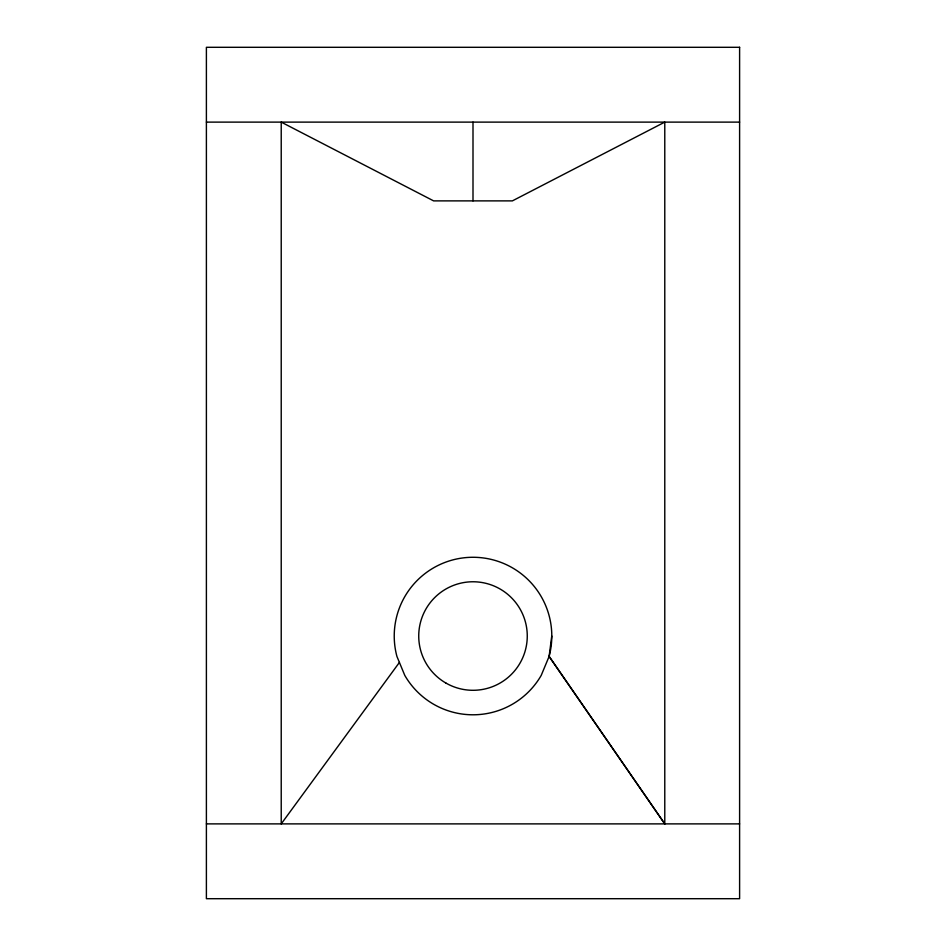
<?xml version="1.0" encoding="UTF-8"?>
<svg xmlns="http://www.w3.org/2000/svg" width="946" height="946" viewBox="0 0 946 946"><rect width="100%" height="100%" fill="white"/><g stroke="black" fill="none" stroke-linecap="round" stroke-linejoin="round"><path stroke-width="1.42" d="M399.413 662.425L281.222 823.883L281.222 122.117L433.623 200.883L512.377 200.883L664.778 122.117L664.778 823.883L549.118 656.394A78.755 78.755 0 0 0 473 557.277A78.755 78.755 0 0 0 396.918 656.418L404.793 675.409A78.755 78.755 0 0 0 541.207 675.409L549.118 656.394L551.755 636.031M206.394 122.117L739.606 122.117M206.394 823.883L739.606 823.883M549.082 656.418L664.778 823.883M473 122.117L473 200.883M739.606 47.3L206.394 47.3L206.394 898.7L739.606 898.7L739.606 47.3M445.862 683.024A54.265 54.265 0 0 0 527.265 636.031A54.265 54.265 0 0 0 445.862 589.039A54.265 54.265 0 0 0 445.862 683.024"/></g></svg>
